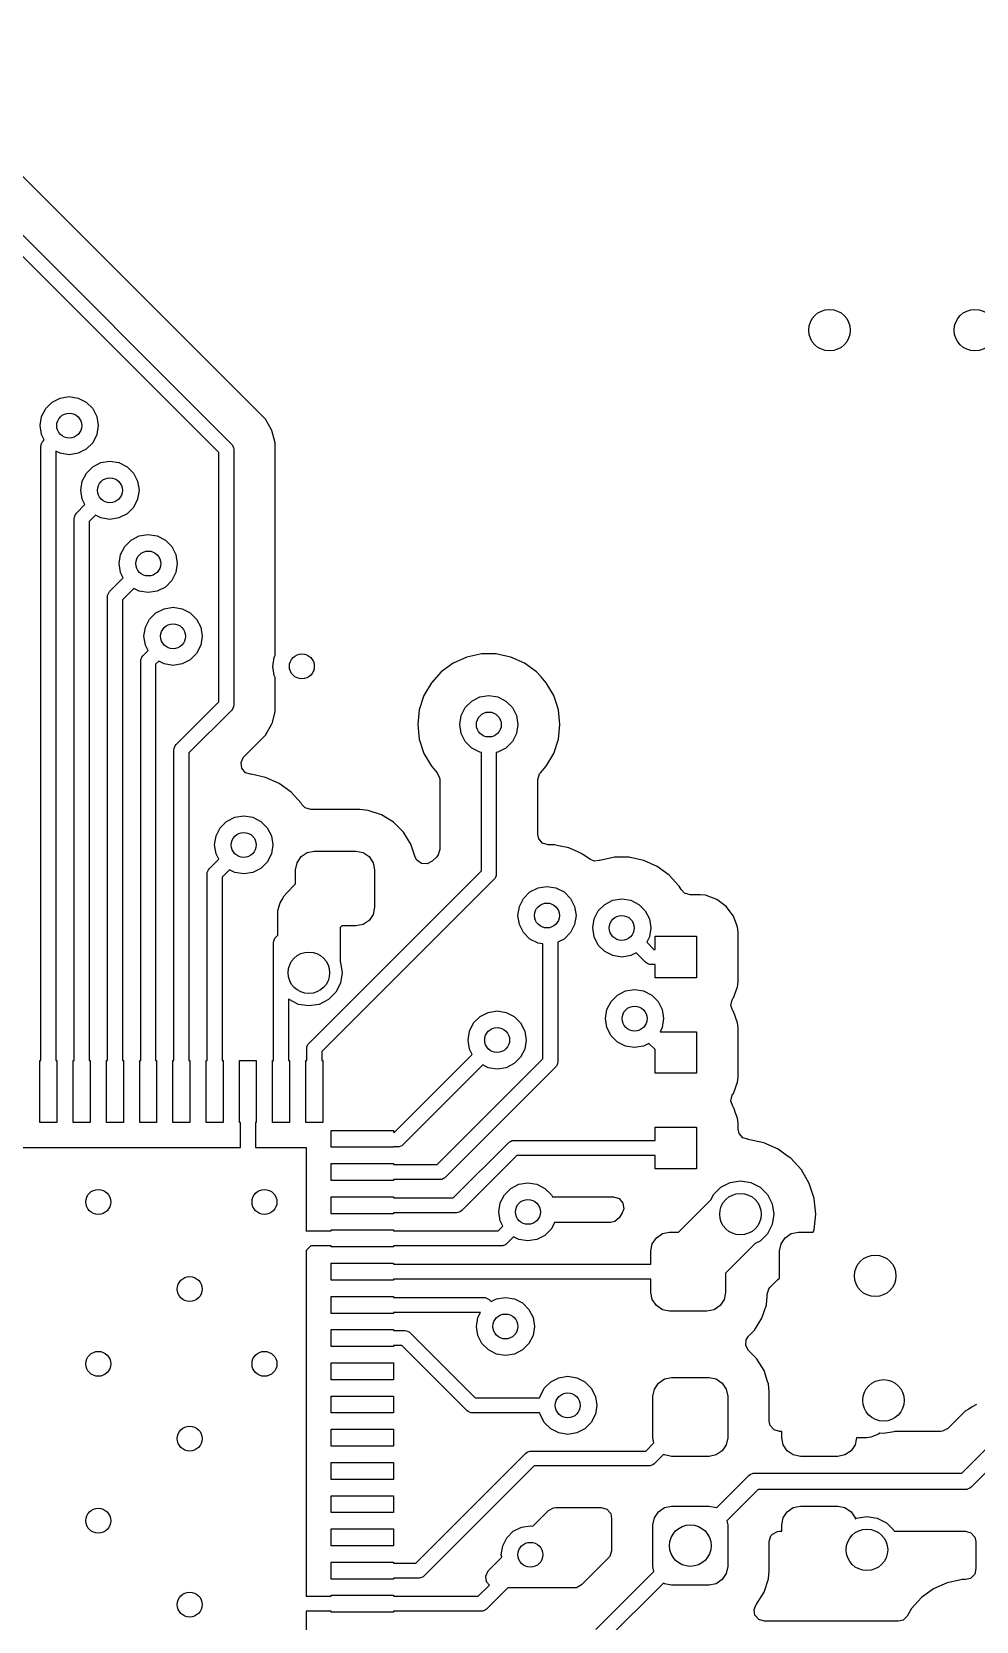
# Model space of a CAD drawing. Extents: x 70 to 224, y -154 to -54.
# Drawn here: x 126.1 to 137.47, y -88.85 to -69.71 of the extents above; entities that cross this region are included whole.
import ezdxf

# ---------------------------------------------------------------- set-up
doc = ezdxf.new("R2010")
doc.units = 0
doc.layers.add('BLACK', color=7, linetype='CONTINUOUS')

msp = doc.modelspace()

# ---------------------------------------------------------------- linework, layer by layer
at = {"layer": 'BLACK', "linetype": 'CONTINUOUS'}
for p, q in [((128.912518, -74.372328), (124.246481, -69.706291)), ((123.826323, -69.993946), (128.50364, -74.671264)), ((128.35, -74.772182), (123.699043, -70.121226)), ((126.21713, -74.341844), (126.266844, -74.244275)), ((126.266844, -74.244275), (126.344275, -74.166844)), ((126.344275, -74.166844), (126.441844, -74.11713)), ((126.441844, -74.11713), (126.55, -74.1)), ((126.55, -74.1), (126.658156, -74.11713)), ((126.658156, -74.11713), (126.755725, -74.166844)), ((126.755725, -74.166844), (126.833156, -74.244275)), ((126.833156, -74.244275), (126.88287, -74.341844)), ((126.2, -74.45), (126.21713, -74.341844)), ((126.21713, -74.558156), (126.2, -74.45)), ((126.88287, -74.341844), (126.9, -74.45)), ((126.9, -74.45), (126.88287, -74.558156)), ((128.986517, -74.5005), (128.912518, -74.372328)), ((126.21173, -74.682441), (126.222201, -74.657162)), ((126.250017, -74.622702), (126.21713, -74.558156)), ((126.222201, -74.657162), (126.225169, -74.649997)), ((126.225169, -74.649997), (126.236361, -74.636359)), ((126.236361, -74.636359), (126.250017, -74.622702)), ((126.833156, -74.655725), (126.755725, -74.733156)), ((126.88287, -74.558156), (126.833156, -74.655725)), ((128.990258, -74.506979), (128.986517, -74.5005)), ((129.0305, -74.657162), (128.990258, -74.506979)), ((129.0305, -77.215603), (129.0305, -74.657162)), ((126.210001, -74.699999), (126.21173, -74.682441)), ((126.210001, -82.094899), (126.210001, -74.699999)), ((126.441844, -74.78287), (126.390001, -74.756454)), ((126.390001, -74.756454), (126.390001, -82.094899)), ((126.55, -74.8), (126.441844, -74.78287)), ((126.658156, -74.78287), (126.55, -74.8)), ((126.755725, -74.733156), (126.658156, -74.78287)), ((128.35, -77.778164), (128.35, -74.772182)), ((128.50364, -74.671264), (128.514833, -74.684902)), ((128.514833, -74.684902), (128.519304, -74.695697)), ((128.519304, -74.695697), (128.528271, -74.717345)), ((128.528271, -74.717345), (128.53, -74.734903)), ((128.53, -74.734903), (128.53, -77.815444)), ((126.707129, -75.120671), (126.756843, -75.023102)), ((126.756843, -75.023102), (126.834274, -74.945671)), ((126.834274, -74.945671), (126.931843, -74.895957)), ((126.931843, -74.895957), (127.039999, -74.878827)), ((127.039999, -74.878827), (127.148155, -74.895957)), ((127.148155, -74.895957), (127.245724, -74.945671)), ((127.245724, -74.945671), (127.323155, -75.023102)), ((127.323155, -75.023102), (127.372869, -75.120671)), ((126.689999, -75.228827), (126.707129, -75.120671)), ((126.707129, -75.336983), (126.689999, -75.228827)), ((127.372869, -75.120671), (127.389999, -75.228827)), ((127.389999, -75.228827), (127.372869, -75.336983)), ((126.63636, -75.505186), (126.740017, -75.401529)), ((126.740017, -75.401529), (126.707129, -75.336983)), ((127.372869, -75.336983), (127.323155, -75.434552)), ((126.61, -75.568826), (126.611729, -75.551268)), ((126.61, -82.094899), (126.61, -75.568826)), ((126.611729, -75.551268), (126.621231, -75.528326)), ((126.621231, -75.528326), (126.625168, -75.518824)), ((126.625168, -75.518824), (126.63636, -75.505186)), ((126.867296, -75.528808), (126.79, -75.606105)), ((126.79, -75.606105), (126.79, -82.094899)), ((126.931843, -75.561697), (126.867296, -75.528808)), ((127.039999, -75.578827), (126.931843, -75.561697)), ((127.148155, -75.561697), (127.039999, -75.578827)), ((127.245724, -75.511983), (127.148155, -75.561697)), ((127.323155, -75.434552), (127.245724, -75.511983)), ((127.295427, -75.827698), (127.392996, -75.777984)), ((127.392996, -75.777984), (127.501152, -75.760854)), ((127.501152, -75.760854), (127.609308, -75.777984)), ((127.609308, -75.777984), (127.706877, -75.827698)), ((127.168282, -76.002698), (127.217996, -75.905129)), ((127.217996, -75.905129), (127.295427, -75.827698)), ((127.706877, -75.827698), (127.784308, -75.905129)), ((127.784308, -75.905129), (127.834022, -76.002698)), ((127.151152, -76.110854), (127.168282, -76.002698)), ((127.168282, -76.21901), (127.151152, -76.110854)), ((127.834022, -76.002698), (127.851152, -76.110854)), ((127.851152, -76.110854), (127.834022, -76.21901)), ((127.03636, -76.448366), (127.20117, -76.283556)), ((127.20117, -76.283556), (127.168282, -76.21901)), ((127.784308, -76.316579), (127.706877, -76.39401)), ((127.834022, -76.21901), (127.784308, -76.316579)), ((127.01, -76.512006), (127.011729, -76.494448)), ((127.01, -82.094899), (127.01, -76.512006)), ((127.011729, -76.494448), (127.025168, -76.462005)), ((127.025168, -76.462004), (127.03636, -76.448366)), ((127.025168, -76.462005), (127.025168, -76.462004)), ((127.328449, -76.410835), (127.19, -76.549285)), ((127.19, -76.549285), (127.19, -82.094899)), ((127.392996, -76.443724), (127.328449, -76.410835)), ((127.501152, -76.460854), (127.392996, -76.443724)), ((127.609308, -76.443724), (127.501152, -76.460854)), ((127.706877, -76.39401), (127.609308, -76.443724)), ((127.516845, -76.781676), (127.594276, -76.704245)), ((127.594276, -76.704245), (127.691845, -76.654531)), ((127.691845, -76.654531), (127.800001, -76.637401)), ((127.800001, -76.637401), (127.908157, -76.654531)), ((127.908157, -76.654531), (128.005726, -76.704245)), ((128.005726, -76.704245), (128.083157, -76.781676)), ((127.450001, -76.987401), (127.467131, -76.879245)), ((127.467131, -76.879245), (127.516845, -76.781676)), ((128.083157, -76.781676), (128.132871, -76.879245)), ((128.132871, -76.879245), (128.150001, -76.987401)), ((127.467131, -77.095557), (127.450001, -76.987401)), ((127.500018, -77.160103), (127.467131, -77.095557)), ((128.132871, -77.095557), (128.083157, -77.193126)), ((128.150001, -76.987401), (128.132871, -77.095557)), ((127.409999, -77.287403), (127.411728, -77.269845)), ((127.409999, -82.094899), (127.409999, -77.287403)), ((127.411728, -77.269845), (127.425167, -77.237402)), ((127.425167, -77.237401), (127.436359, -77.223763)), ((127.425167, -77.237402), (127.425167, -77.237401)), ((127.436359, -77.223763), (127.500018, -77.160103)), ((127.627298, -77.287383), (127.589999, -77.324683)), ((127.589999, -77.324683), (127.589999, -82.094899)), ((127.691845, -77.320271), (127.627298, -77.287383)), ((127.800001, -77.337401), (127.691845, -77.320271)), ((127.908157, -77.320271), (127.800001, -77.337401)), ((128.005726, -77.270557), (127.908157, -77.320271)), ((128.083157, -77.193126), (128.005726, -77.270557)), ((129, -77.35), (129.01713, -77.241844)), ((129.01713, -77.241844), (129.0305, -77.215603)), ((131.172408, -77.309387), (131.027768, -77.414475)), ((131.335728, -77.236672), (131.172408, -77.309387)), ((131.335733, -77.23667), (131.335728, -77.236672)), ((131.479954, -77.206015), (131.335733, -77.23667)), ((131.510609, -77.1995), (131.479954, -77.206015)), ((131.689391, -77.1995), (131.510609, -77.1995)), ((131.736594, -77.209533), (131.689391, -77.1995)), ((131.864265, -77.23667), (131.736594, -77.209533)), ((131.864267, -77.236671), (131.864265, -77.23667)), ((132.027593, -77.309388), (131.864267, -77.236671)), ((132.17223, -77.414474), (132.027593, -77.309388)), ((129.01713, -77.458156), (129, -77.35)), ((129.0305, -77.484396), (129.01713, -77.458156)), ((129.0305, -77.893185), (129.0305, -77.484396)), ((131.027768, -77.414475), (130.90814, -77.547336)), ((132.172231, -77.414475), (132.17223, -77.414474)), ((132.172232, -77.414476), (132.172231, -77.414475)), ((132.172235, -77.414478), (132.172232, -77.414476)), ((132.22889, -77.477401), (132.172235, -77.414478)), ((132.291859, -77.547335), (132.22889, -77.477401)), ((130.818747, -77.70217), (130.763504, -77.872192)), ((130.81875, -77.702164), (130.818747, -77.70217)), ((130.90814, -77.547336), (130.81875, -77.702164)), ((131.394275, -77.766844), (131.491844, -77.71713)), ((131.491844, -77.71713), (131.6, -77.7)), ((131.6, -77.7), (131.708156, -77.71713)), ((131.708156, -77.71713), (131.805725, -77.766844)), ((132.345956, -77.641034), (132.291859, -77.547335)), ((132.381249, -77.702164), (132.345956, -77.641034)), ((132.381252, -77.70217), (132.381249, -77.702164)), ((132.404753, -77.7745), (132.381252, -77.70217)), ((127.836361, -78.291803), (128.35, -77.778164)), ((128.50364, -77.879084), (127.990001, -78.392723)), ((128.514832, -77.865446), (128.50364, -77.879084)), ((128.523601, -77.844275), (128.514832, -77.865446)), ((128.528271, -77.833002), (128.523601, -77.844275)), ((128.53, -77.815444), (128.528271, -77.833002)), ((128.994828, -78.026313), (129.0305, -77.893185)), ((130.763503, -77.872194), (130.744815, -78.05)), ((130.763504, -77.872192), (130.763503, -77.872194)), ((131.26713, -77.941844), (131.316844, -77.844275)), ((131.316844, -77.844275), (131.394275, -77.766844)), ((131.805725, -77.766844), (131.883156, -77.844275)), ((131.883156, -77.844275), (131.93287, -77.941844)), ((132.436497, -77.872197), (132.404753, -77.7745)), ((132.455185, -78.05), (132.436497, -77.872197)), ((128.912518, -78.178019), (128.990258, -78.043368)), ((128.990258, -78.043368), (128.994828, -78.026313)), ((130.744815, -78.05), (130.763503, -78.227805)), ((131.25, -78.05), (131.26713, -77.941844)), ((131.26713, -78.158156), (131.25, -78.05)), ((131.93287, -77.941844), (131.95, -78.05)), ((131.95, -78.05), (131.93287, -78.158156)), ((132.436497, -78.227803), (132.455185, -78.05)), ((127.825169, -78.305441), (127.836361, -78.291803)), ((128.777354, -78.313183), (128.912518, -78.178019)), ((130.763503, -78.227805), (130.763504, -78.227807)), ((130.763504, -78.227807), (130.818747, -78.397829)), ((131.316844, -78.255725), (131.26713, -78.158156)), ((131.394275, -78.333156), (131.316844, -78.255725)), ((131.883156, -78.255725), (131.805725, -78.333156)), ((131.93287, -78.158156), (131.883156, -78.255725)), ((132.38125, -78.397835), (132.436497, -78.227803)), ((127.810001, -78.355443), (127.81173, -78.337885)), ((127.810001, -82.094899), (127.810001, -78.355443)), ((127.81173, -78.337885), (127.821962, -78.313183)), ((127.821962, -78.313183), (127.825169, -78.305441)), ((127.990001, -78.392723), (127.990001, -82.094899)), ((128.617661, -78.507853), (128.646686, -78.444297)), ((128.646686, -78.444297), (128.652718, -78.437819)), ((128.652718, -78.437819), (128.777354, -78.313183)), ((130.818747, -78.397829), (130.81875, -78.397835)), ((130.81875, -78.397835), (130.908141, -78.552665)), ((131.491844, -78.38287), (131.394275, -78.333156)), ((131.51, -78.385745), (131.491844, -78.38287)), ((131.51, -79.81272), (131.51, -78.385745)), ((131.708156, -78.38287), (131.69, -78.385745)), ((131.69, -78.385745), (131.69, -79.85)), ((131.805725, -78.333156), (131.708156, -78.38287)), ((132.291859, -78.552665), (132.38125, -78.397835)), ((128.627605, -78.577011), (128.617661, -78.507853)), ((128.67336, -78.629815), (128.627605, -78.577011)), ((128.733077, -78.64735), (128.67336, -78.629815)), ((128.732923, -78.64882), (128.733077, -78.64735)), ((128.739389, -78.649499), (128.732923, -78.64882)), ((128.914265, -78.68667), (128.739389, -78.649499)), ((130.908141, -78.552665), (130.977608, -78.629815)), ((130.977608, -78.629815), (130.97765, -78.629862)), ((130.97765, -78.629862), (131.00788, -78.692853)), ((132.1905, -78.712834), (132.210185, -78.645795)), ((132.210185, -78.645795), (132.22235, -78.629862)), ((132.22235, -78.629862), (132.222392, -78.629815)), ((132.222392, -78.629815), (132.291859, -78.552665)), ((128.914267, -78.686671), (128.914265, -78.68667)), ((129.077593, -78.759388), (128.914267, -78.686671)), ((129.22223, -78.864474), (129.077593, -78.759388)), ((129.222231, -78.864475), (129.22223, -78.864474)), ((129.222232, -78.864476), (129.222231, -78.864475)), ((129.222235, -78.864478), (129.222232, -78.864476)), ((129.341858, -78.997334), (129.222235, -78.864478)), ((131.00788, -78.692853), (131.0095, -78.712834)), ((131.0095, -78.712834), (131.0095, -79.554044)), ((132.1905, -79.3755), (132.1905, -78.712834)), ((129.350615, -79.012501), (129.341858, -78.997334)), ((129.390963, -79.054815), (129.350615, -79.012501)), ((129.458002, -79.0745), (129.390963, -79.054815)), ((128.366844, -79.294275), (128.444275, -79.216844)), ((128.444275, -79.216844), (128.541844, -79.16713)), ((128.541844, -79.16713), (128.65, -79.15)), ((128.65, -79.15), (128.758156, -79.16713)), ((128.758156, -79.16713), (128.855725, -79.216844)), ((128.855725, -79.216844), (128.933156, -79.294275)), ((130.048352, -79.0745), (129.458002, -79.0745)), ((130.147709, -79.084651), (130.048352, -79.0745)), ((130.308694, -79.137996), (130.147709, -79.084651)), ((130.308697, -79.137997), (130.308694, -79.137996)), ((130.308699, -79.137998), (130.308697, -79.137997)), ((130.308705, -79.138001), (130.308699, -79.137998)), ((130.45304, -79.227029), (130.308705, -79.138001)), ((130.453044, -79.227032), (130.45304, -79.227029)), ((130.572967, -79.346955), (130.453044, -79.227032)), ((128.3, -79.5), (128.31713, -79.391844)), ((128.31713, -79.391844), (128.366844, -79.294275)), ((128.933156, -79.294275), (128.98287, -79.391844)), ((128.98287, -79.391844), (129, -79.5)), ((130.57297, -79.346959), (130.572967, -79.346955)), ((130.661998, -79.491294), (130.57297, -79.346959)), ((132.201706, -79.427011), (132.1905, -79.3755)), ((132.247461, -79.479815), (132.201706, -79.427011)), ((128.31713, -79.608156), (128.3, -79.5)), ((128.350018, -79.672702), (128.31713, -79.608156)), ((128.98287, -79.608156), (128.933156, -79.705725)), ((129, -79.5), (128.98287, -79.608156)), ((129.340901, -79.640901), (129.413896, -79.592127)), ((129.413896, -79.592127), (129.5, -79.575)), ((129.5, -79.575), (130, -79.575)), ((130, -79.575), (130.086104, -79.592127)), ((130.086104, -79.592127), (130.159099, -79.640901)), ((130.661999, -79.491297), (130.661998, -79.491294)), ((130.662003, -79.491303), (130.661999, -79.491297)), ((130.698421, -79.601207), (130.662003, -79.491303)), ((130.713657, -79.647185), (130.698421, -79.601207)), ((130.989815, -79.621083), (130.973181, -79.641725)), ((131.0095, -79.554044), (130.989815, -79.621083)), ((132.3145, -79.4995), (132.247461, -79.479815)), ((132.389391, -79.4995), (132.3145, -79.4995)), ((132.436594, -79.509533), (132.389391, -79.4995)), ((132.564265, -79.53667), (132.436594, -79.509533)), ((132.564267, -79.536671), (132.564265, -79.53667)), ((132.677315, -79.587003), (132.564267, -79.536671)), ((132.727597, -79.60939), (132.677315, -79.587003)), ((132.727598, -79.609391), (132.727597, -79.60939)), ((132.814712, -79.672684), (132.727598, -79.609391)), ((128.211729, -79.832442), (128.22496, -79.8005)), ((128.22496, -79.8005), (128.225168, -79.799998)), ((128.225168, -79.799998), (128.23636, -79.78636)), ((128.23636, -79.78636), (128.350018, -79.672702)), ((128.477297, -79.799981), (128.39, -79.887279)), ((128.541844, -79.83287), (128.477297, -79.799981)), ((128.855725, -79.783156), (128.758156, -79.83287)), ((128.933156, -79.705725), (128.855725, -79.783156)), ((129.275, -79.8), (129.292127, -79.713896)), ((129.275, -79.96967), (129.275, -79.8)), ((129.292127, -79.713896), (129.340901, -79.640901)), ((129.43636, -81.88636), (131.51, -79.81272)), ((130.159099, -79.640901), (130.207873, -79.713896)), ((130.207873, -79.713896), (130.225, -79.8)), ((130.225, -79.8), (130.225, -80.25)), ((130.732096, -79.682491), (130.713657, -79.647185)), ((130.788029, -79.724363), (130.732096, -79.682491)), ((130.857721, -79.729347), (130.788029, -79.724363)), ((130.919044, -79.695862), (130.857721, -79.729347)), ((130.973181, -79.641725), (130.919044, -79.695862)), ((132.868775, -79.69493), (132.814712, -79.672684)), ((132.92896, -79.686864), (132.868775, -79.69493)), ((132.92955, -79.68868), (132.92896, -79.686864)), ((132.935734, -79.68667), (132.92955, -79.68868)), ((133.097474, -79.652292), (132.935734, -79.68667)), ((133.110609, -79.6495), (133.097474, -79.652292)), ((133.289391, -79.6495), (133.110609, -79.6495)), ((133.302526, -79.652292), (133.289391, -79.6495)), ((133.464265, -79.68667), (133.302526, -79.652292)), ((133.464267, -79.686671), (133.464265, -79.68667)), ((133.627593, -79.759388), (133.464267, -79.686671)), ((133.77223, -79.864474), (133.627593, -79.759388)), ((128.21, -79.85), (128.211729, -79.832442)), ((128.21, -82.094899), (128.21, -79.85)), ((128.39, -79.887279), (128.39, -82.094899)), ((128.65, -79.85), (128.541844, -79.83287)), ((128.758156, -79.83287), (128.65, -79.85)), ((129.169029, -80.075641), (129.275, -79.96967)), ((131.663639, -79.91364), (129.59, -81.987279)), ((131.674832, -79.900002), (131.663639, -79.91364)), ((131.682331, -79.881897), (131.674832, -79.900002)), ((131.688271, -79.867558), (131.682331, -79.881897)), ((131.69, -79.85), (131.688271, -79.867558)), ((132.094275, -80.066844), (132.191844, -80.01713)), ((132.191844, -80.01713), (132.3, -80)), ((132.3, -80), (132.408156, -80.01713)), ((132.408156, -80.01713), (132.505725, -80.066844)), ((133.772231, -79.864475), (133.77223, -79.864474)), ((133.772232, -79.864476), (133.772231, -79.864475)), ((133.772235, -79.864478), (133.772232, -79.864476)), ((133.883904, -79.988501), (133.772235, -79.864478)), ((133.891859, -79.997335), (133.883904, -79.988501)), ((133.915048, -80.0375), (133.891859, -79.997335)), ((129.062401, -80.291859), (129.087739, -80.197299)), ((129.087739, -80.197299), (129.111464, -80.156206)), ((129.111464, -80.156206), (129.136686, -80.11252)), ((129.136686, -80.11252), (129.136694, -80.112511)), ((129.136694, -80.112511), (129.169029, -80.075641)), ((131.96713, -80.241844), (132.016844, -80.144275)), ((132.016844, -80.144275), (132.094275, -80.066844)), ((132.505725, -80.066844), (132.583156, -80.144275)), ((132.583156, -80.144275), (132.63287, -80.241844)), ((132.994275, -80.216844), (133.091844, -80.16713)), ((133.091844, -80.16713), (133.2, -80.15)), ((133.2, -80.15), (133.308156, -80.16713)), ((133.308156, -80.16713), (133.405725, -80.216844)), ((133.955396, -80.079815), (133.915048, -80.0375)), ((134.022435, -80.0995), (133.955396, -80.079815)), ((134.147865, -80.0995), (134.022435, -80.0995)), ((134.147873, -80.0995), (134.147865, -80.0995)), ((134.147881, -80.0995), (134.147873, -80.0995)), ((134.147883, -80.099501), (134.147881, -80.0995)), ((134.207483, -80.105908), (134.147883, -80.099501)), ((134.342328, -80.156202), (134.207482, -80.105908)), ((134.207482, -80.105908), (134.207483, -80.105908)), ((134.342335, -80.156206), (134.342328, -80.156202)), ((134.457544, -80.242452), (134.342335, -80.156206)), ((129.059194, -80.340806), (129.062401, -80.291874)), ((129.059194, -80.588526), (129.059194, -80.340806)), ((129.062401, -80.291874), (129.062401, -80.291859)), ((130.207873, -80.336104), (130.159099, -80.409099)), ((130.225, -80.25), (130.207873, -80.336104)), ((131.95, -80.35), (131.96713, -80.241844)), ((131.96713, -80.458156), (131.95, -80.35)), ((132.63287, -80.241844), (132.65, -80.35)), ((132.65, -80.35), (132.63287, -80.458156)), ((132.85, -80.5), (132.86713, -80.391844)), ((132.86713, -80.391844), (132.916844, -80.294275)), ((132.916844, -80.294275), (132.994275, -80.216844)), ((133.405725, -80.216844), (133.483156, -80.294275)), ((133.483156, -80.294275), (133.53287, -80.391844)), ((133.53287, -80.391844), (133.55, -80.5)), ((134.457547, -80.242455), (134.457544, -80.242452)), ((134.543793, -80.357664), (134.457547, -80.242455)), ((134.543797, -80.357671), (134.543793, -80.357664)), ((134.583827, -80.464999), (134.543797, -80.357671)), ((129.036361, -80.611359), (129.059194, -80.588526)), ((129.83033, -80.475), (129.809194, -80.496136)), ((129.809194, -80.496136), (129.809194, -80.905749)), ((130, -80.475), (129.83033, -80.475)), ((130.086104, -80.457873), (130, -80.475)), ((130.159099, -80.409099), (130.086104, -80.457873)), ((132.016844, -80.555725), (131.96713, -80.458156)), ((132.094275, -80.633156), (132.016844, -80.555725)), ((132.583156, -80.555725), (132.505725, -80.633156)), ((132.63287, -80.458156), (132.583156, -80.555725)), ((132.86713, -80.608156), (132.85, -80.5)), ((133.55, -80.5), (133.53287, -80.608156)), ((134.594091, -80.492517), (134.583827, -80.464999)), ((134.600499, -80.552128), (134.594091, -80.492517)), ((134.6005, -81.147873), (134.600499, -80.552128)), ((129.010001, -80.674999), (129.01173, -80.657441)), ((129.010001, -82.094899), (129.010001, -80.674999)), ((129.01173, -80.657441), (129.025169, -80.624998)), ((129.025169, -80.624997), (129.036361, -80.611359)), ((129.025169, -80.624998), (129.025169, -80.624997)), ((132.191844, -80.68287), (132.094275, -80.633156)), ((132.25, -80.69208), (132.191844, -80.68287)), ((132.25, -82.077817), (132.25, -80.69208)), ((132.505725, -80.633156), (132.43, -80.671739)), ((132.43, -80.671739), (132.43, -82.115097)), ((132.916844, -80.705725), (132.86713, -80.608156)), ((132.994275, -80.783156), (132.916844, -80.705725)), ((133.091844, -80.83287), (132.994275, -80.783156)), ((133.53287, -80.608156), (133.499981, -80.672702)), ((133.499981, -80.672702), (133.587279, -80.76)), ((133.587279, -80.76), (133.6, -80.76)), ((133.6, -80.76), (133.6, -80.6)), ((133.6, -80.6), (134.1, -80.6)), ((134.1, -80.6), (134.1, -81.1)), ((129.809194, -80.905749), (129.814617, -80.916393)), ((129.814617, -80.916393), (129.834194, -81.04)), ((133.2, -80.85), (133.091844, -80.83287)), ((133.308156, -80.83287), (133.2, -80.85)), ((133.372702, -80.799981), (133.308156, -80.83287)), ((133.486361, -80.91364), (133.372702, -80.799981)), ((133.499999, -80.924833), (133.486361, -80.91364)), ((133.51622, -80.931551), (133.499999, -80.924833)), ((133.532442, -80.938271), (133.51622, -80.931551)), ((133.55, -80.94), (133.532442, -80.938271)), ((133.6, -80.94), (133.55, -80.94)), ((133.6, -81.1), (133.6, -80.94)), ((129.814617, -81.163607), (129.757801, -81.275114)), ((129.834194, -81.04), (129.814617, -81.163607)), ((134.1, -81.1), (133.6, -81.1)), ((134.594091, -81.207483), (134.6005, -81.147873)), ((129.19908, -81.363607), (129.190001, -81.354528)), ((129.190001, -81.354528), (129.190001, -82.094899)), ((129.757801, -81.275114), (129.669308, -81.363607)), ((133.070876, -81.386211), (133.148307, -81.30878)), ((133.148307, -81.30878), (133.245876, -81.259066)), ((133.245876, -81.259066), (133.354032, -81.241936)), ((133.354032, -81.241936), (133.462188, -81.259066)), ((133.462188, -81.259066), (133.559757, -81.30878)), ((133.559757, -81.30878), (133.637188, -81.386211)), ((134.52797, -81.365578), (134.537534, -81.350695)), ((134.537534, -81.350695), (134.543796, -81.342331)), ((134.543796, -81.342331), (134.594091, -81.207483)), ((129.310587, -81.420423), (129.19908, -81.363607)), ((129.434194, -81.44), (129.310587, -81.420423)), ((129.557801, -81.420423), (129.434194, -81.44)), ((129.669308, -81.363607), (129.557801, -81.420423)), ((131.494275, -81.566844), (131.591844, -81.51713)), ((131.591844, -81.51713), (131.7, -81.5)), ((131.7, -81.5), (131.808156, -81.51713)), ((131.808156, -81.51713), (131.905725, -81.566844)), ((133.004032, -81.591936), (133.021162, -81.48378)), ((133.021162, -81.48378), (133.070876, -81.386211)), ((133.637188, -81.386211), (133.686902, -81.48378)), ((133.686902, -81.48378), (133.704032, -81.591936)), ((134.513121, -81.433851), (134.52797, -81.365578)), ((134.537539, -81.499312), (134.513121, -81.433851)), ((134.543796, -81.507669), (134.537539, -81.499312)), ((134.543797, -81.507672), (134.543796, -81.507669)), ((134.594006, -81.64229), (134.543797, -81.507672)), ((131.35, -81.85), (131.36713, -81.741844)), ((131.36713, -81.741844), (131.416844, -81.644275)), ((131.416844, -81.644275), (131.494275, -81.566844)), ((131.905725, -81.566844), (131.983156, -81.644275)), ((131.983156, -81.644275), (132.03287, -81.741844)), ((132.03287, -81.741844), (132.05, -81.85)), ((133.021162, -81.700092), (133.004032, -81.591936)), ((133.070876, -81.797661), (133.021162, -81.700092)), ((133.686902, -81.700092), (133.661473, -81.75)), ((133.704032, -81.591936), (133.686902, -81.700092)), ((134.594091, -81.642517), (134.594006, -81.64229)), ((134.600499, -81.702128), (134.594091, -81.642517)), ((134.6005, -82.297873), (134.600499, -81.702128)), ((129.41, -81.95), (129.411729, -81.932442)), ((129.411729, -81.932442), (129.422796, -81.905725)), ((129.422796, -81.905725), (129.425168, -81.899998)), ((129.425168, -81.899998), (129.43636, -81.88636)), ((131.36713, -81.958156), (131.35, -81.85)), ((132.05, -81.85), (132.03287, -81.958156)), ((133.148307, -81.875092), (133.070876, -81.797661)), ((133.245876, -81.924806), (133.148307, -81.875092)), ((133.354032, -81.941936), (133.245876, -81.924806)), ((133.462188, -81.924806), (133.354032, -81.941936)), ((133.526734, -81.891917), (133.462188, -81.924806)), ((133.6, -81.965183), (133.526734, -81.891917)), ((133.661473, -81.75), (134.1, -81.75)), ((134.1, -81.75), (134.1, -82.25)), ((126.198001, -82.844899), (126.198001, -82.094899)), ((126.198001, -82.094899), (126.210001, -82.094899)), ((126.390001, -82.094899), (126.402001, -82.094899)), ((126.402001, -82.094899), (126.402001, -82.844899)), ((126.598, -82.844899), (126.598, -82.094899)), ((126.598, -82.094899), (126.61, -82.094899)), ((126.79, -82.094899), (126.802, -82.094899)), ((126.802, -82.094899), (126.802, -82.844899)), ((126.998, -82.844899), (126.998, -82.094899)), ((126.998, -82.094899), (127.01, -82.094899)), ((127.19, -82.094899), (127.202, -82.094899)), ((127.202, -82.094899), (127.202, -82.844899)), ((127.397999, -82.844899), (127.397999, -82.094899)), ((127.397999, -82.094899), (127.409999, -82.094899)), ((127.589999, -82.094899), (127.601999, -82.094899)), ((127.601999, -82.094899), (127.601999, -82.844899)), ((127.798001, -82.844899), (127.798001, -82.094899)), ((127.798001, -82.094899), (127.810001, -82.094899)), ((127.990001, -82.094899), (128.002001, -82.094899)), ((128.002001, -82.094899), (128.002001, -82.844899)), ((128.198, -82.844899), (128.198, -82.094899)), ((128.198, -82.094899), (128.21, -82.094899)), ((128.39, -82.094899), (128.402, -82.094899)), ((128.402, -82.094899), (128.402, -82.844899)), ((128.597999, -82.844899), (128.597999, -82.094899)), ((128.597999, -82.094899), (128.801999, -82.094899)), ((128.801999, -82.094899), (128.801999, -82.844899)), ((128.998001, -82.844899), (128.998001, -82.094899)), ((128.998001, -82.094899), (129.010001, -82.094899)), ((129.190001, -82.094899), (129.202001, -82.094899)), ((129.202001, -82.094899), (129.202001, -82.844899)), ((129.398, -82.844899), (129.398, -82.094899)), ((129.398, -82.094899), (129.41, -82.094899)), ((129.41, -82.094899), (129.41, -81.95)), ((129.59, -81.987279), (129.59, -82.094899)), ((129.59, -82.094899), (129.602, -82.094899)), ((129.602, -82.094899), (129.602, -82.844899)), ((130.464719, -82.958001), (131.400018, -82.022702)), ((130.977816, -83.350001), (132.25, -82.077817)), ((131.400018, -82.022702), (131.36713, -81.958156)), ((131.983156, -82.055725), (131.905725, -82.133156)), ((132.03287, -81.958156), (131.983156, -82.055725)), ((132.43, -82.115097), (132.428271, -82.132655)), ((133.6, -82.25), (133.6, -81.965183)), ((131.527297, -82.149981), (130.565639, -83.111641)), ((132.403639, -82.178737), (131.078736, -83.503641)), ((131.591844, -82.18287), (131.527297, -82.149981)), ((131.7, -82.2), (131.591844, -82.18287)), ((131.808156, -82.18287), (131.7, -82.2)), ((131.905725, -82.133156), (131.808156, -82.18287)), ((132.414832, -82.165099), (132.403639, -82.178737)), ((132.418768, -82.155596), (132.414832, -82.165099)), ((132.428271, -82.132655), (132.418768, -82.155596)), ((134.1, -82.25), (133.6, -82.25)), ((134.594091, -82.357483), (134.6005, -82.297873)), ((134.52797, -82.515578), (134.537534, -82.500695)), ((134.537534, -82.500695), (134.543796, -82.492331)), ((134.543796, -82.492331), (134.594091, -82.357483)), ((134.513121, -82.583851), (134.52797, -82.515578)), ((134.537539, -82.649312), (134.513121, -82.583851)), ((134.543796, -82.657669), (134.537539, -82.649312)), ((134.555956, -82.690273), (134.543796, -82.657669)), ((134.566286, -82.717969), (134.555956, -82.690273)), ((126.402001, -82.844899), (126.198001, -82.844899)), ((126.802, -82.844899), (126.598, -82.844899)), ((127.202, -82.844899), (126.998, -82.844899)), ((127.601999, -82.844899), (127.397999, -82.844899)), ((128.002001, -82.844899), (127.798001, -82.844899)), ((128.402, -82.844899), (128.198, -82.844899)), ((128.609999, -82.844899), (128.597999, -82.844899)), ((128.609999, -83.1442), (128.609999, -82.844899)), ((128.801999, -82.844899), (128.789999, -82.844899)), ((128.789999, -82.844899), (128.789999, -83.1442)), ((129.202001, -82.844899), (128.998001, -82.844899)), ((129.602, -82.844899), (129.398, -82.844899)), ((134.594091, -82.792517), (134.566286, -82.717969)), ((134.600216, -82.849501), (134.594091, -82.792517)), ((134.600498, -82.852123), (134.600216, -82.849501)), ((134.600499, -82.852129), (134.600498, -82.852123)), ((134.600499, -82.92312), (134.600499, -82.852129)), ((129.701199, -83.142002), (129.701199, -82.938002)), ((129.701199, -82.938002), (130.451199, -82.938002)), ((130.451199, -82.938002), (130.451199, -82.958001)), ((130.451199, -82.958001), (130.464719, -82.958001)), ((131.83636, -83.086361), (131.849998, -83.075168)), ((131.849998, -83.075168), (131.8595, -83.071231)), ((131.8595, -83.071231), (131.882442, -83.061729)), ((131.882442, -83.061729), (131.9, -83.06)), ((131.9, -83.06), (133.6, -83.06)), ((133.6, -83.06), (133.6, -82.9)), ((133.6, -82.9), (134.1, -82.9)), ((134.1, -82.9), (134.1, -83.4)), ((134.611705, -82.974631), (134.600499, -82.92312)), ((134.65746, -83.027435), (134.611705, -82.974631)), ((134.716716, -83.044834), (134.65746, -83.027435)), ((134.716548, -83.04644), (134.716716, -83.044834)), ((134.723014, -83.047119), (134.716548, -83.04644)), ((134.908172, -83.086475), (134.723014, -83.047119)), ((124.3981, -83.1442), (128.609999, -83.1442)), ((128.789999, -83.1442), (129.4019, -83.1442)), ((129.4019, -83.1442), (129.4019, -84.151702)), ((130.451199, -83.142002), (129.701199, -83.142002)), ((130.501999, -83.138001), (130.451199, -83.138001)), ((130.451199, -83.138001), (130.451199, -83.142002)), ((130.519557, -83.136272), (130.501999, -83.138001)), ((130.542498, -83.126769), (130.519557, -83.136272)), ((130.552001, -83.122833), (130.542498, -83.126769)), ((130.565639, -83.111641), (130.552001, -83.122833)), ((131.17272, -83.75), (131.83636, -83.086361)), ((131.937279, -83.24), (131.27364, -83.90364)), ((133.6, -83.24), (131.937279, -83.24)), ((133.6, -83.4), (133.6, -83.24)), ((134.908177, -83.086477), (134.908172, -83.086475)), ((135.081099, -83.163468), (134.908177, -83.086477)), ((135.081104, -83.163471), (135.081099, -83.163468)), ((135.196099, -83.24702), (135.081104, -83.163471)), ((135.234241, -83.274732), (135.196099, -83.24702)), ((135.360903, -83.415404), (135.234241, -83.274732)), ((129.701199, -83.542001), (129.701199, -83.338001)), ((129.701199, -83.338001), (130.451199, -83.338001)), ((130.451199, -83.338001), (130.451199, -83.350001)), ((130.451199, -83.350001), (130.977816, -83.350001)), ((134.1, -83.4), (133.6, -83.4)), ((135.455549, -83.579336), (135.360903, -83.415404)), ((130.451199, -83.542001), (129.701199, -83.542001)), ((131.015096, -83.530001), (130.451199, -83.530001)), ((130.451199, -83.530001), (130.451199, -83.542001)), ((131.032654, -83.528272), (131.015096, -83.530001)), ((131.055595, -83.518769), (131.032654, -83.528272)), ((131.065098, -83.514833), (131.055595, -83.518769)), ((131.078736, -83.503641), (131.065098, -83.514833)), ((131.786844, -83.714), (131.864275, -83.636569)), ((131.864275, -83.636569), (131.961844, -83.586855)), ((131.961844, -83.586855), (132.07, -83.569725)), ((132.07, -83.569725), (132.178156, -83.586855)), ((132.178156, -83.586855), (132.275725, -83.636569)), ((132.275725, -83.636569), (132.353156, -83.714)), ((134.304763, -83.712506), (134.393256, -83.624013)), ((134.393256, -83.624013), (134.504763, -83.567197)), ((134.504763, -83.567197), (134.62837, -83.54762)), ((134.62837, -83.54762), (134.751977, -83.567197)), ((134.751977, -83.567197), (134.863484, -83.624013)), ((134.863484, -83.624013), (134.951977, -83.712506)), ((135.514044, -83.759364), (135.455549, -83.579336)), ((129.701199, -83.942), (129.701199, -83.738)), ((129.701199, -83.738), (130.451199, -83.738)), ((130.451199, -83.738), (130.451199, -83.75)), ((130.451199, -83.75), (131.17272, -83.75)), ((131.72, -83.919725), (131.73713, -83.811569)), ((131.73713, -83.811569), (131.786844, -83.714)), ((132.353156, -83.714), (132.366658, -83.7405)), ((132.366658, -83.7405), (133.101245, -83.7405)), ((133.101245, -83.7405), (133.168284, -83.760185)), ((133.168284, -83.760185), (133.214039, -83.812989)), ((133.214039, -83.812989), (133.223983, -83.882147)), ((133.880659, -84.165001), (134.275268, -83.770391)), ((134.275268, -83.770391), (134.304763, -83.712506)), ((134.951977, -83.712506), (135.008793, -83.824013)), ((135.008793, -83.824013), (135.02837, -83.94762)), ((135.53383, -83.94762), (135.514044, -83.759364)), ((130.451199, -83.942), (129.701199, -83.942)), ((131.21, -83.93), (130.451199, -83.93)), ((130.451199, -83.93), (130.451199, -83.942)), ((131.227558, -83.928271), (131.21, -83.93)), ((131.250499, -83.918768), (131.227558, -83.928271)), ((131.260002, -83.914832), (131.250499, -83.918768)), ((131.27364, -83.90364), (131.260002, -83.914832)), ((131.73713, -84.027881), (131.72, -83.919725)), ((131.770018, -84.092427), (131.73713, -84.027881)), ((133.116998, -84.037323), (133.063408, -84.049501)), ((133.168946, -83.990598), (133.116998, -84.037323)), ((133.205824, -83.93081), (133.168946, -83.990598)), ((133.223983, -83.882147), (133.203646, -83.929466)), ((133.203646, -83.929466), (133.205824, -83.93081)), ((135.02837, -83.94762), (135.008793, -84.071227)), ((135.514044, -84.135876), (135.53383, -83.94762)), ((129.4019, -84.151702), (129.419201, -84.149999)), ((129.419201, -84.149999), (129.701199, -84.149999)), ((129.701199, -84.149999), (129.701199, -84.137999)), ((129.701199, -84.137999), (130.451199, -84.137999)), ((130.451199, -84.137999), (130.451199, -84.149999)), ((130.451199, -84.149999), (131.712446, -84.149999)), ((131.712446, -84.149999), (131.770018, -84.092427)), ((131.897297, -84.219706), (131.813366, -84.303639)), ((131.961844, -84.252595), (131.897297, -84.219706)), ((132.275725, -84.202881), (132.178156, -84.252595)), ((132.353156, -84.12545), (132.275725, -84.202881)), ((132.391854, -84.049501), (132.353156, -84.12545)), ((133.063408, -84.049501), (132.391854, -84.049501)), ((133.567128, -84.303897), (133.615902, -84.230902)), ((133.615902, -84.230902), (133.688897, -84.182128)), ((133.688897, -84.182128), (133.775001, -84.165001)), ((133.775001, -84.165001), (133.880659, -84.165001)), ((134.951977, -84.182734), (134.863484, -84.271227)), ((135.008793, -84.071227), (134.951977, -84.182734)), ((135.117128, -84.303897), (135.165902, -84.230902)), ((135.165902, -84.230902), (135.238897, -84.182128)), ((135.238897, -84.182128), (135.325001, -84.165001)), ((135.325001, -84.165001), (135.504581, -84.165001)), ((135.504581, -84.165001), (135.514044, -84.135876)), ((129.45648, -84.329999), (129.4019, -84.384579)), ((129.4019, -84.384579), (129.4019, -88.550001)), ((129.701199, -84.329999), (129.45648, -84.329999)), ((129.701199, -84.341999), (129.701199, -84.329999)), ((130.451199, -84.341999), (129.701199, -84.341999)), ((131.749726, -84.329999), (130.451199, -84.329999)), ((130.451199, -84.329999), (130.451199, -84.341999)), ((131.767284, -84.32827), (131.749726, -84.329999)), ((131.797137, -84.315904), (131.767284, -84.32827)), ((131.799728, -84.314831), (131.797137, -84.315904)), ((131.813366, -84.303639), (131.799728, -84.314831)), ((132.07, -84.269725), (131.961844, -84.252595)), ((132.178156, -84.252595), (132.07, -84.269725)), ((133.550001, -84.390001), (133.567128, -84.303897)), ((133.550001, -84.550001), (133.550001, -84.390001)), ((134.805598, -84.300721), (134.450001, -84.656319)), ((134.863484, -84.271227), (134.805598, -84.300721)), ((135.100001, -84.390001), (135.117128, -84.303897)), ((135.100001, -84.718037), (135.100001, -84.390001)), ((129.701199, -84.742001), (129.701199, -84.538001)), ((129.701199, -84.538001), (130.451199, -84.538001)), ((130.451199, -84.538001), (130.451199, -84.550001)), ((130.451199, -84.550001), (133.550001, -84.550001)), ((130.451199, -84.742001), (129.701199, -84.742001)), ((133.550001, -84.730001), (130.451199, -84.730001)), ((130.451199, -84.730001), (130.451199, -84.742001)), ((133.550001, -84.890001), (133.550001, -84.730001)), ((134.450001, -84.656319), (134.450001, -84.890001)), ((134.986814, -84.827318), (135.078819, -84.735313)), ((135.078819, -84.735313), (135.093601, -84.722687)), ((135.093601, -84.722687), (135.100001, -84.718037)), ((129.701199, -85.142), (129.701199, -84.938)), ((129.701199, -84.938), (130.451199, -84.938)), ((130.451199, -84.938), (130.451199, -84.95)), ((130.451199, -84.95), (131.54, -84.95)), ((131.54, -84.95), (131.557558, -84.951729)), ((131.557558, -84.951729), (131.580499, -84.961231)), ((131.580499, -84.961231), (131.590002, -84.965168)), ((131.590002, -84.965168), (131.60364, -84.97636)), ((131.60364, -84.97636), (131.627297, -85.000017)), ((131.627297, -85.000017), (131.691844, -84.96713)), ((131.691844, -84.96713), (131.8, -84.95)), ((131.8, -84.95), (131.908156, -84.96713)), ((131.908156, -84.96713), (132.005725, -85.016844)), ((133.567128, -84.976105), (133.550001, -84.890001)), ((133.615902, -85.0491), (133.567128, -84.976105)), ((134.432874, -84.976105), (134.3841, -85.0491)), ((134.450001, -84.890001), (134.432874, -84.976105)), ((134.94035, -85.037709), (134.950501, -84.938346)), ((134.9505, -84.914996), (134.970182, -84.847958)), ((134.950501, -84.938346), (134.9505, -84.914996)), ((134.970182, -84.847958), (134.986814, -84.827318)), ((130.451199, -85.142), (129.701199, -85.142)), ((131.498641, -85.13), (130.451199, -85.13)), ((130.451199, -85.13), (130.451199, -85.142)), ((131.46713, -85.191844), (131.498641, -85.13)), ((132.005725, -85.016844), (132.083156, -85.094275)), ((132.083156, -85.094275), (132.13287, -85.191844)), ((133.688897, -85.097874), (133.615902, -85.0491)), ((133.775001, -85.115001), (133.688897, -85.097874)), ((134.225001, -85.115001), (133.775001, -85.115001)), ((134.311105, -85.097874), (134.225001, -85.115001)), ((134.3841, -85.0491), (134.311105, -85.097874)), ((134.887004, -85.198698), (134.94035, -85.037709)), ((129.701199, -85.541999), (129.701199, -85.337999)), ((129.701199, -85.337999), (130.451199, -85.337999)), ((130.451199, -85.337999), (130.451199, -85.349999)), ((130.451199, -85.349999), (130.589999, -85.349999)), ((130.589999, -85.349999), (130.607557, -85.351728)), ((130.607557, -85.351728), (130.630498, -85.36123)), ((130.630498, -85.36123), (130.640001, -85.365167)), ((130.640001, -85.365167), (130.653639, -85.376359)), ((130.653639, -85.376359), (131.437279, -86.16)), ((131.45, -85.3), (131.46713, -85.191844)), ((131.46713, -85.408156), (131.45, -85.3)), ((132.13287, -85.191844), (132.15, -85.3)), ((132.15, -85.3), (132.13287, -85.408156)), ((134.72619, -85.414823), (134.797969, -85.343045)), ((134.797969, -85.343045), (134.887004, -85.198698)), ((130.451199, -85.541999), (129.701199, -85.541999)), ((130.552719, -85.529999), (130.451199, -85.529999)), ((130.451199, -85.529999), (130.451199, -85.541999)), ((131.33636, -86.313639), (130.552719, -85.529999)), ((131.516844, -85.505725), (131.46713, -85.408156)), ((131.594275, -85.583156), (131.516844, -85.505725)), ((132.083156, -85.505725), (132.005725, -85.583156)), ((132.13287, -85.408156), (132.083156, -85.505725)), ((134.692709, -85.528858), (134.697693, -85.459166)), ((134.726193, -85.590181), (134.692709, -85.528858)), ((134.697693, -85.459166), (134.72619, -85.414823)), ((129.701199, -85.942001), (129.701199, -85.738001)), ((129.701199, -85.738001), (130.451199, -85.738001)), ((130.451199, -85.738001), (130.451199, -85.942001)), ((131.691844, -85.63287), (131.594275, -85.583156)), ((131.8, -85.65), (131.691844, -85.63287)), ((131.908156, -85.63287), (131.8, -85.65)), ((132.005725, -85.583156), (131.908156, -85.63287)), ((134.822968, -85.686956), (134.726193, -85.590181)), ((134.822969, -85.686958), (134.822968, -85.686956)), ((134.82297, -85.686959), (134.822969, -85.686958)), ((134.911998, -85.831294), (134.82297, -85.686959)), ((130.451199, -85.942001), (129.701199, -85.942001)), ((132.344275, -85.966844), (132.441844, -85.91713)), ((132.441844, -85.91713), (132.55, -85.9)), ((132.55, -85.9), (132.658156, -85.91713)), ((132.658156, -85.91713), (132.755725, -85.966844)), ((133.640901, -85.980901), (133.713896, -85.932127)), ((133.713896, -85.932127), (133.8, -85.915)), ((133.8, -85.915), (134.25, -85.915)), ((134.25, -85.915), (134.336104, -85.932127)), ((134.336104, -85.932127), (134.409099, -85.980901)), ((134.911999, -85.831297), (134.911998, -85.831294)), ((134.912003, -85.831303), (134.911999, -85.831297)), ((134.955322, -85.962032), (134.912003, -85.831303)), ((129.701199, -86.342), (129.701199, -86.138)), ((129.701199, -86.138), (130.451199, -86.138)), ((130.451199, -86.138), (130.451199, -86.342)), ((132.214254, -86.16), (132.21713, -86.141844)), ((132.21713, -86.141844), (132.266844, -86.044275)), ((132.266844, -86.044275), (132.344275, -85.966844)), ((132.755725, -85.966844), (132.833156, -86.044275)), ((132.833156, -86.044275), (132.88287, -86.141844)), ((132.88287, -86.141844), (132.9, -86.25)), ((133.575, -86.14), (133.592127, -86.053896)), ((133.575, -86.64), (133.575, -86.14)), ((133.592127, -86.053896), (133.640901, -85.980901)), ((134.409099, -85.980901), (134.457873, -86.053896)), ((134.457873, -86.053896), (134.475, -86.14)), ((134.475, -86.14), (134.475, -86.64)), ((134.965348, -85.992289), (134.955322, -85.962032)), ((134.965349, -85.992292), (134.965348, -85.992289)), ((134.975498, -86.091644), (134.965349, -85.992292)), ((134.975499, -86.091662), (134.975498, -86.091644)), ((134.9755, -86.4405), (134.975499, -86.091662)), ((131.349998, -86.324832), (131.33636, -86.313639)), ((131.358301, -86.328271), (131.349998, -86.324832)), ((131.382442, -86.338271), (131.358301, -86.328271)), ((131.437279, -86.16), (132.214254, -86.16)), ((132.9, -86.25), (132.88287, -86.358156)), ((137.331282, -86.319481), (137.122583, -86.528181)), ((137.331285, -86.319479), (137.331282, -86.319481)), ((137.374689, -86.29442), (137.331285, -86.319479)), ((137.418095, -86.26936), (137.374689, -86.29442)), ((137.418096, -86.269359), (137.418095, -86.26936)), ((137.468209, -86.240425), (137.418096, -86.269359)), ((130.451199, -86.342), (129.701199, -86.342)), ((131.4, -86.34), (131.382442, -86.338271)), ((132.214254, -86.34), (131.4, -86.34)), ((132.21713, -86.358156), (132.214254, -86.34)), ((132.266844, -86.455725), (132.21713, -86.358156)), ((132.344275, -86.533156), (132.266844, -86.455725)), ((132.833156, -86.455725), (132.755725, -86.533156)), ((132.88287, -86.358156), (132.833156, -86.455725)), ((134.986706, -86.492011), (134.9755, -86.4405)), ((135.032461, -86.544815), (134.986706, -86.492011)), ((137.122583, -86.528181), (137.06126, -86.561666)), ((129.701199, -86.741999), (129.701199, -86.537999)), ((129.701199, -86.537999), (130.451199, -86.537999)), ((130.451199, -86.537999), (130.451199, -86.741999)), ((132.441844, -86.58287), (132.344275, -86.533156)), ((132.55, -86.6), (132.441844, -86.58287)), ((132.658156, -86.58287), (132.55, -86.6)), ((132.755725, -86.533156), (132.658156, -86.58287)), ((133.48772, -86.8), (133.587064, -86.700655)), ((133.587064, -86.700655), (133.575, -86.64)), ((134.475, -86.64), (134.457873, -86.726104)), ((135.0995, -86.5645), (135.032461, -86.544815)), ((135.125, -86.5645), (135.0995, -86.5645)), ((135.125, -86.64), (135.125, -86.5645)), ((135.142127, -86.726104), (135.125, -86.64)), ((136.025, -86.64), (136.007873, -86.726104)), ((136.15, -86.64), (136.025, -86.64)), ((136.198773, -86.635196), (136.15, -86.64)), ((136.288893, -86.597867), (136.198773, -86.635196)), ((136.288897, -86.597862), (136.288893, -86.597867)), ((136.306813, -86.58316), (136.288897, -86.597862)), ((136.35, -86.59), (136.306813, -86.58316)), ((136.473607, -86.570423), (136.35, -86.59)), ((136.485231, -86.5645), (136.473607, -86.570423)), ((137.034902, -86.5645), (136.485231, -86.5645)), ((137.06126, -86.561666), (137.034902, -86.5645)), ((130.451199, -86.741999), (129.701199, -86.741999)), ((130.722721, -88.149999), (132.04636, -86.82636)), ((132.04636, -86.82636), (132.059998, -86.815168)), ((132.059998, -86.815168), (132.0695, -86.811231)), ((132.0695, -86.811231), (132.092442, -86.801729)), ((132.092442, -86.801729), (132.11, -86.8)), ((132.11, -86.8), (133.48772, -86.8)), ((133.702213, -86.840066), (133.58864, -86.95364)), ((133.713896, -86.847873), (133.702213, -86.840066)), ((133.8, -86.865), (133.713896, -86.847873)), ((134.25, -86.865), (133.8, -86.865)), ((134.336104, -86.847873), (134.25, -86.865)), ((134.409099, -86.799099), (134.336104, -86.847873)), ((134.457873, -86.726104), (134.409099, -86.799099)), ((135.190901, -86.799099), (135.142127, -86.726104)), ((135.263896, -86.847873), (135.190901, -86.799099)), ((135.35, -86.865), (135.263896, -86.847873)), ((135.8, -86.865), (135.35, -86.865)), ((135.886104, -86.847873), (135.8, -86.865)), ((135.959099, -86.799099), (135.886104, -86.847873)), ((136.007873, -86.726104), (135.959099, -86.799099)), ((137.293578, -87.065), (137.629289, -86.729289)), ((137.741422, -86.9), (137.405711, -87.235711)), ((129.701199, -87.142001), (129.701199, -86.938001)), ((129.701199, -86.938001), (130.451199, -86.938001)), ((130.451199, -86.938001), (130.451199, -87.142001)), ((132.14728, -86.98), (130.823641, -88.303639)), ((133.525, -86.98), (132.14728, -86.98)), ((133.542558, -86.978271), (133.525, -86.98)), ((133.571105, -86.966446), (133.542558, -86.978271)), ((133.575002, -86.964832), (133.571105, -86.966446)), ((133.58864, -86.95364), (133.575002, -86.964832)), ((134.339309, -87.484268), (134.72929, -87.094289)), ((134.72929, -87.094289), (134.744443, -87.081852)), ((134.744443, -87.081852), (134.780491, -87.066921)), ((134.780491, -87.066921), (134.8, -87.065)), ((134.8, -87.065), (137.293578, -87.065)), ((130.451199, -87.142001), (129.701199, -87.142001)), ((134.841421, -87.265), (134.465281, -87.64114)), ((137.335, -87.265), (134.841421, -87.265)), ((137.354509, -87.263079), (137.335, -87.265)), ((137.390557, -87.248147), (137.354509, -87.263079)), ((137.405711, -87.235711), (137.390557, -87.248147)), ((129.701199, -87.542), (129.701199, -87.338)), ((129.701199, -87.338), (130.451199, -87.338)), ((130.451199, -87.338), (130.451199, -87.542)), ((132.318274, -87.516819), (132.379597, -87.483334)), ((132.379597, -87.483334), (132.405955, -87.4805)), ((132.405955, -87.4805), (132.95365, -87.4805)), ((132.95365, -87.4805), (133.020689, -87.500185)), ((133.640901, -87.530901), (133.713896, -87.482127)), ((133.713896, -87.482127), (133.8, -87.465)), ((133.8, -87.465), (134.25, -87.465)), ((134.25, -87.465), (134.336104, -87.482127)), ((134.336104, -87.482127), (134.339309, -87.484268)), ((135.190901, -87.530901), (135.263896, -87.482127)), ((135.263896, -87.482127), (135.35, -87.465)), ((135.35, -87.465), (135.8, -87.465)), ((135.8, -87.465), (135.886104, -87.482127)), ((135.886104, -87.482127), (135.959099, -87.530901)), ((130.451199, -87.542), (129.701199, -87.542)), ((132.130294, -87.704798), (132.318274, -87.516819)), ((133.020689, -87.500185), (133.066444, -87.552989)), ((133.066444, -87.552989), (133.077008, -87.617102)), ((133.077008, -87.617102), (133.0745, -87.641645)), ((133.0745, -87.641645), (133.0745, -88.004044)), ((133.575, -87.69), (133.592127, -87.603896)), ((133.592127, -87.603896), (133.640901, -87.530901)), ((134.465281, -87.64114), (134.475, -87.69)), ((135.125, -87.69), (135.142127, -87.603896)), ((135.142127, -87.603896), (135.190901, -87.530901)), ((135.959099, -87.530901), (136.007873, -87.603896)), ((136.007873, -87.603896), (136.010603, -87.617622)), ((136.010603, -87.617622), (136.026393, -87.609577)), ((136.026393, -87.609577), (136.15, -87.59)), ((136.15, -87.59), (136.273607, -87.609577)), ((136.273607, -87.609577), (136.385114, -87.666393)), ((136.385114, -87.666393), (136.473607, -87.754886)), ((129.701199, -87.942), (129.701199, -87.738)), ((129.701199, -87.738), (130.451199, -87.738)), ((130.451199, -87.738), (130.451199, -87.942)), ((131.76713, -87.941844), (131.816844, -87.844275)), ((131.816844, -87.844275), (131.894275, -87.766844)), ((131.894275, -87.766844), (131.991844, -87.71713)), ((131.991844, -87.71713), (132.1, -87.7)), ((132.1, -87.7), (132.130294, -87.704798)), ((133.575, -88.19), (133.575, -87.69)), ((134.475, -87.69), (134.475, -88.19)), ((134.975499, -87.890098), (134.995183, -87.82306)), ((134.995183, -87.82306), (135.011891, -87.802345)), ((135.011891, -87.802345), (135.012491, -87.801746)), ((135.012491, -87.801746), (135.073842, -87.768312)), ((135.073842, -87.768312), (135.100099, -87.7655)), ((135.100099, -87.7655), (135.125, -87.7655)), ((135.125, -87.7655), (135.125, -87.69)), ((136.473607, -87.754886), (136.479015, -87.7655)), ((136.479015, -87.7655), (137.248331, -87.7655)), ((137.248331, -87.7655), (137.248347, -87.765501)), ((137.248347, -87.765501), (137.3355, -87.765501)), ((137.3355, -87.765501), (137.402539, -87.785186)), ((137.402539, -87.785186), (137.448294, -87.83799)), ((137.448294, -87.83799), (137.4595, -87.889501)), ((130.451199, -87.942), (129.701199, -87.942)), ((131.75, -88.05), (131.76713, -87.941844)), ((131.754798, -88.080294), (131.75, -88.05)), ((133.0745, -88.004044), (133.054815, -88.071083)), ((134.9755, -88.238345), (134.975499, -87.890098)), ((137.4595, -87.889501), (137.4595, -88.180007)), ((129.701199, -88.341999), (129.701199, -88.137999)), ((129.701199, -88.137999), (130.451199, -88.137999)), ((130.451199, -88.137999), (130.451199, -88.149999)), ((130.451199, -88.149999), (130.722721, -88.149999)), ((131.562217, -88.307853), (131.591242, -88.244297)), ((131.591242, -88.244297), (131.597274, -88.237819)), ((131.597274, -88.237819), (131.754798, -88.080294)), ((133.038181, -88.091725), (132.716726, -88.413181)), ((132.88772, -88.95), (133.587064, -88.250655)), ((133.054815, -88.071083), (133.038181, -88.091725)), ((133.587064, -88.250655), (133.575, -88.19)), ((134.475, -88.19), (134.457873, -88.276104)), ((134.965349, -88.337708), (134.9755, -88.238345)), ((137.462121, -88.216657), (137.447268, -88.284929)), ((137.4595, -88.180007), (137.462121, -88.216657)), ((130.451199, -88.341999), (129.701199, -88.341999)), ((130.760001, -88.329999), (130.451199, -88.329999)), ((130.451199, -88.329999), (130.451199, -88.341999)), ((130.777559, -88.32827), (130.760001, -88.329999)), ((130.8005, -88.318767), (130.777559, -88.32827)), ((130.810003, -88.314831), (130.8005, -88.318767)), ((130.823641, -88.303639), (130.810003, -88.314831)), ((131.472719, -88.550001), (131.606305, -88.416415)), ((131.572161, -88.377011), (131.562217, -88.307853)), ((131.606305, -88.416415), (131.572161, -88.377011)), ((132.716726, -88.413181), (132.655403, -88.446666)), ((133.702213, -88.390066), (132.98864, -89.10364)), ((133.713896, -88.397873), (133.702213, -88.390066)), ((133.8, -88.415), (133.713896, -88.397873)), ((134.25, -88.415), (133.8, -88.415)), ((134.336104, -88.397873), (134.25, -88.415)), ((134.409099, -88.349099), (134.336104, -88.397873)), ((134.457873, -88.276104), (134.409099, -88.349099)), ((134.912003, -88.498697), (134.965349, -88.337708)), ((137.115679, -88.386673), (136.952359, -88.459388)), ((137.115684, -88.386671), (137.115679, -88.386673)), ((137.265019, -88.35493), (137.115684, -88.386671)), ((137.29056, -88.349501), (137.265019, -88.35493)), ((137.338437, -88.349501), (137.29056, -88.349501)), ((137.397862, -88.334334), (137.338437, -88.349501)), ((137.447268, -88.284929), (137.397862, -88.334334)), ((129.4019, -88.550001), (129.701199, -88.550001)), ((129.701199, -88.550001), (129.701199, -88.538001)), ((129.701199, -88.538001), (130.451199, -88.538001)), ((130.451199, -88.538001), (130.451199, -88.550001)), ((130.451199, -88.550001), (131.472719, -88.550001)), ((131.82778, -88.4495), (131.573639, -88.703641)), ((132.629045, -88.4495), (131.82778, -88.4495)), ((132.655403, -88.446666), (132.629045, -88.4495)), ((134.82297, -88.643041), (134.911998, -88.498705)), ((134.911997, -88.498705), (134.912003, -88.498697)), ((134.911998, -88.498705), (134.911997, -88.498705)), ((136.807719, -88.564476), (136.68809, -88.697337)), ((136.952359, -88.459388), (136.807719, -88.564476)), ((129.701199, -88.730001), (129.4019, -88.730001)), ((129.4019, -88.730001), (129.4019, -91.695421)), ((129.701199, -88.742001), (129.701199, -88.730001)), ((130.451199, -88.742001), (129.701199, -88.742001)), ((131.509999, -88.730001), (130.451199, -88.730001)), ((130.451199, -88.730001), (130.451199, -88.742001)), ((131.527557, -88.728272), (131.509999, -88.730001)), ((131.552876, -88.717784), (131.527557, -88.728272)), ((131.560001, -88.714833), (131.552876, -88.717784)), ((131.573639, -88.703641), (131.560001, -88.714833)), ((134.793112, -88.707852), (134.818585, -88.648587)), ((134.803056, -88.77701), (134.793112, -88.707852)), ((134.848811, -88.829814), (134.803056, -88.77701)), ((134.818585, -88.648587), (134.82297, -88.643041)), ((136.636036, -88.787499), (136.585469, -88.835715)), ((136.68809, -88.697337), (136.636036, -88.787499)), ((134.91585, -88.849499), (134.848811, -88.829814)), ((136.528649, -88.849499), (134.91585, -88.849499)), ((136.585469, -88.835715), (136.528649, -88.849499))]:
    msp.add_line(p, q, dxfattribs=at)
at = {"layer": 'BLACK'}
for centre, radius in [((135.7, -73.3), 0.25), ((137.45, -73.3), 0.25), ((126.55, -74.45), 0.15), ((127.039999, -75.228827), 0.15), ((127.501152, -76.110854), 0.15), ((127.800001, -76.987401), 0.15), ((129.35, -77.35), 0.15), ((131.6, -78.05), 0.15), ((128.65, -79.5), 0.15), ((132.3, -80.35), 0.15), ((133.2, -80.5), 0.15), ((129.434194, -81.04), 0.25), ((133.354032, -81.591936), 0.15), ((131.7, -81.85), 0.15), ((126.9, -83.8), 0.15), ((128.9, -83.8), 0.15), ((132.07, -83.919725), 0.15), ((134.62837, -83.94762), 0.25), ((136.25, -84.69), 0.25), ((128, -84.85), 0.15), ((131.8, -85.3), 0.15), ((126.9, -85.75), 0.15), ((128.9, -85.75), 0.15), ((136.35, -86.19), 0.25), ((132.55, -86.25), 0.15), ((128, -86.65), 0.15), ((126.9, -87.64), 0.15), ((134.025, -87.94), 0.25), ((136.15, -87.99), 0.25), ((132.1, -88.05), 0.15), ((128, -88.65), 0.15)]:
    msp.add_circle(centre, radius, dxfattribs=at)

doc.saveas('drawing.dxf')
